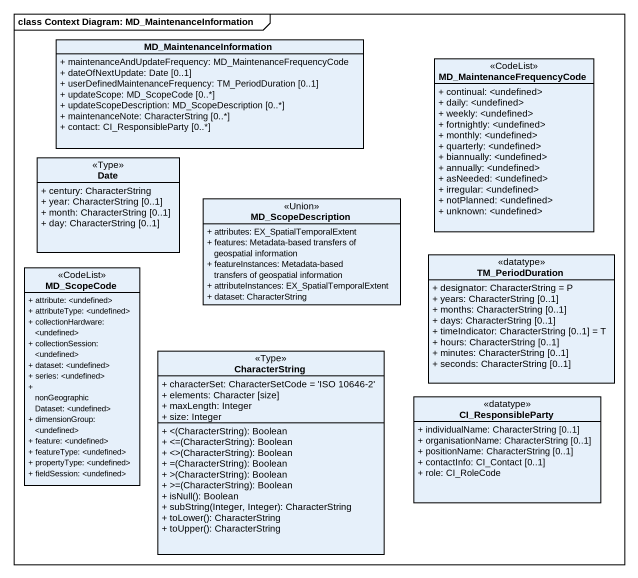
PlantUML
@startuml
mainframe class Context Diagram: MD_MaintenanceInformation
hide circle
hide empty members
skinparam classAttributeIconSize 0
class MD_MaintenanceInformation {
  + maintenanceAndUpdateFrequency: MD_MaintenanceFrequencyCode
  + dateOfNextUpdate: Date [0..1]
  + userDefinedMaintenanceFrequency: TM_PeriodDuration [0..1]
  + updateScope: MD_ScopeCode [0..*]
  + updateScopeDescription: MD_ScopeDescription [0..*]
  + maintenanceNote: CharacterString [0..*]
  + contact: CI_ResponsibleParty [0..*]
}
class MD_MaintenanceFrequencyCode <<CodeList>> {
  + continual: <undefined>
  + daily: <undefined>
  + weekly: <undefined>
  + fortnightly: <undefined>
  + monthly: <undefined>
  + quarterly: <undefined>
  + biannually: <undefined>
  + annually: <undefined>
  + asNeeded: <undefined>
  + irregular: <undefined>
  + notPlanned: <undefined>
  + unknown: <undefined>
}
class Date <<Type>> {
  + century: CharacterString
  + year: CharacterString [0..1]
  + month: CharacterString [0..1]
  + day: CharacterString [0..1]
}
class MD_ScopeDescription <<Union>> {
  + attributes: EX_SpatialTemporalExtent
  + features: Metadata-based transfers of geospatial information
  + featureInstances: Metadata-based transfers of geospatial information
  + attributeInstances: EX_SpatialTemporalExtent
  + dataset: CharacterString
}
class MD_ScopeCode <<CodeList>> {
  + attribute: <undefined>
  + attributeType: <undefined>
  + collectionHardware: <undefined>
  + collectionSession: <undefined>
  + dataset: <undefined>
  + series: <undefined>
  + nonGeographicDataset: <undefined>
  + dimensionGroup: <undefined>
  + feature: <undefined>
  + featureType: <undefined>
  + propertyType: <undefined>
  + fieldSession: <undefined>
}
class TM_PeriodDuration <<datatype>> {
  + designator: CharacterString = P
  + years: CharacterString [0..1]
  + months: CharacterString [0..1]
  + days: CharacterString [0..1]
  + timeIndicator: CharacterString [0..1] = T
  + hours: CharacterString [0..1]
  + minutes: CharacterString [0..1]
  + seconds: CharacterString [0..1]
}
class CharacterString <<Type>> {
  + characterSet: CharacterSetCode = 'ISO 10646-2'
  + elements: Character [size]
  + maxLength: Integer
  + size: Integer
  + <(CharacterString): Boolean
  + <=(CharacterString): Boolean
  + <>(CharacterString): Boolean
  + =(CharacterString): Boolean
  + >(CharacterString): Boolean
  + >=(CharacterString): Boolean
  + isNull(): Boolean
  + subString(Integer, Integer): CharacterString
  + toLower(): CharacterString
  + toUpper(): CharacterString
}
class CI_ResponsibleParty <<datatype>> {
  + individualName: CharacterString [0..1]
  + organisationName: CharacterString [0..1]
  + positionName: CharacterString [0..1]
  + contactInfo: CI_Contact [0..1]
  + role: CI_RoleCode
}
@enduml
